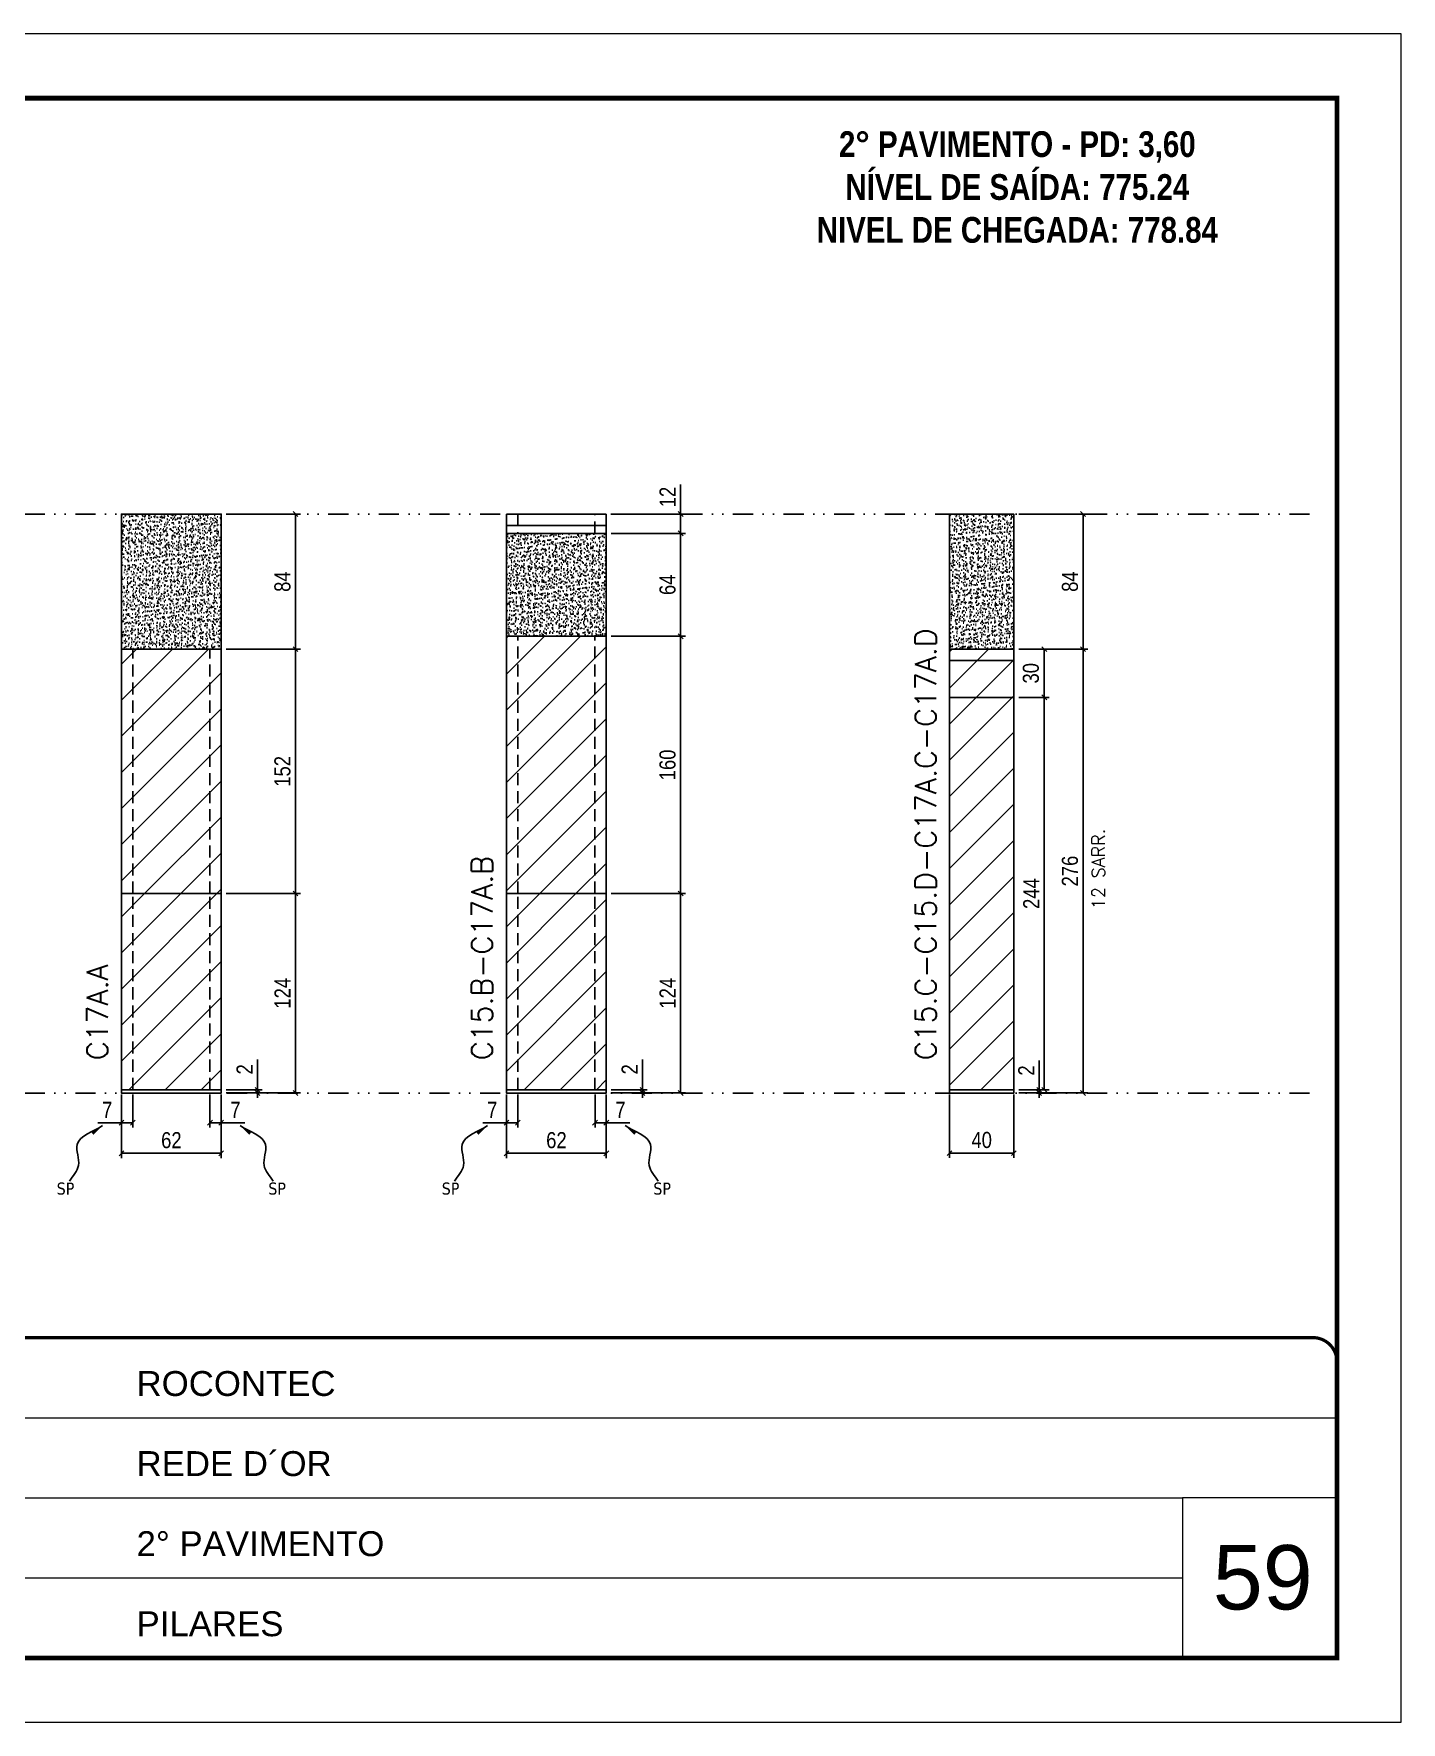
# Model space of a CAD drawing. Extents: x 2949 to 9203, y -16089 to 12527.
# Drawn here: x 6767 to 7618, y -4603 to -3553 of the extents above; entities that cross this region are included whole.
import ezdxf

# ---------------------------------------------------------------- set-up
doc = ezdxf.new("R2010")
doc.units = 0
for name, pattern in [('CONTINUO', [0]), ('DASHED', [0.75, 0.5, -0.25]), ('DIVIDE2', [0.625, 0.25, -0.125, 0, -0.125, 0, -0.125]), ('HIDDEN', [0.375, 0.25, -0.125])]:
    doc.linetypes.add(name, pattern=pattern)
for name, color, linetype, lineweight in [('CARIMBO', 255, 'Continuous', 9), ('Folhas', 255, 'Continuous', 9), ('Hachura', 251, 'Continuous', 9), ('SARRAFO DE PRESSAO', 251, 'DASHED', 9), ('Texto Seção', 7, 'Continuous', 15)]:
    doc.layers.add(name, color=color, linetype=linetype, lineweight=lineweight)
for name, color, linetype in [('COTA', 241, 'Continuous'), ('cotas', 4, 'Continuous'), ('NOMENCLATURA', 7, 'Continuous'), ('Nível', 160, 'Continuous'), ('Painéis', 200, 'Continuous'), ('SARR_2.2x7', 40, 'Continuous'), ('Sarrafo de Pressão', 42, 'HIDDEN'), ('texto', 7, 'Continuous')]:
    doc.layers.add(name, color=color, linetype=linetype)
doc.styles.add('ARIAL', font='arial.ttf')
doc.styles.add('COTA TECNICA', font='techl___.ttf', dxfattribs={"height": 10})
doc.styles.add('COTA TECNICA-50', font='techl___.ttf', dxfattribs={"height": 10})
doc.styles.add('REGUA-120', font='ROMANS.shx', dxfattribs={"height": 15})
doc.styles.add('ROMANC', font='techb___.ttf', dxfattribs={"height": 2.5})
doc.styles.add('ROMANS', font='romans.shx')
doc.styles.get("Standard").update_dxf_attribs({"font": 'arial.ttf'})
doc.dimstyles.new('COTA PAINEL-50', dxfattribs={"dimtxt": 10, "dimasz": 3, "dimexe": 3, "dimexo": 3, "dimgap": 3, "dimtad": 1, "dimdec": 1, "dimzin": 12, "dimdsep": 46, "dimtxsty": 'COTA TECNICA-50', "dimblk1": 'OBLIQUE', "dimblk2": 'OBLIQUE', "dimsah": 1, "dimcen": 0.9, "dimclrd": 4, "dimclre": 4, "dimclrt": 240, "dimadec": 1, "dimazin": 3, "dimtfac": 1, "dimtdec": 1, "dimtmove": 0, "dimatfit": 3, "dimfxl": 1, "dimtolj": 1, "dimtzin": 12, "dimarcsym": 0})
doc.dimstyles.new('PAINEL', dxfattribs={"dimtxt": 10, "dimasz": 3, "dimexe": 3, "dimexo": 3, "dimgap": 3, "dimtad": 1, "dimdec": 1, "dimzin": 12, "dimdsep": 46, "dimtxsty": 'COTA TECNICA', "dimblk1": 'OBLIQUE', "dimblk2": 'OBLIQUE', "dimsah": 1, "dimcen": 0.9, "dimclrd": 4, "dimclre": 4, "dimclrt": 240, "dimadec": 1, "dimazin": 3, "dimtfac": 1, "dimtdec": 1, "dimtmove": 0, "dimatfit": 3, "dimfxl": 1, "dimtolj": 1, "dimtzin": 12, "dimarcsym": 0})
doc.dimstyles.get("Standard").update_dxf_attribs({"dimtxt": 0.18, "dimasz": 0.18, "dimexe": 0.18, "dimexo": 0.0625, "dimgap": 0.09, "dimtad": 0, "dimtih": 1, "dimtoh": 1, "dimdec": 4, "dimzin": 0, "dimdsep": 46, "dimtxsty": 'Standard', "dimcen": 0.09, "dimadec": 0, "dimazin": 0, "dimtfac": 1, "dimtdec": 4, "dimtofl": 0, "dimtmove": 0, "dimatfit": 3, "dimfxl": 1, "dimtolj": 1, "dimtzin": 0, "dimarcsym": 0})
pattern_1 = [(45, (-63.147, 0), (-11.22532, 11.22532), [])]
pattern_2 = [(45, (124.294, 0), (-11.22532, 11.22532), [])]
pattern_3 = [(45, (148.012, 0), (-11.22532, 11.22532), [])]

# ---------------------------------------------------------------- blocks, each defined once
blk = doc.blocks.new('9999999999')
at = {"color": 30, "linetype": 'CONTINUO'}
for p, q in [((98564.6, 34379.6), (99584, 34379.6)), ((98564.6, 34329.8), (99488, 34329.8)), ((99584, 34329.8), (99488, 34329.8)), ((99488, 34329.8), (99488, 34230.2)), ((98564.6, 34280), (99488, 34280))]:
    blk.add_line(p, q, dxfattribs=at)
at = {"color": 30, "linetype": 'CONTINUO', "const_width": 2}
blk.add_lwpolyline([(99584, 34230.2), (99584, 34414.4, 0.414214), (99569, 34429.4), (98229, 34429.4, 0.414214), (98214, 34414.4), (98214, 34245.2, 0.414214), (98229, 34230.2), (99584, 34230.2)], format="xyb", dxfattribs=at)
at = {"layer": 'Folhas'}
blk.add_lwpolyline([(98139, 34190.2), (99624, 34190.2), (99624, 35240.2), (98139, 35240.2)], close=True, dxfattribs=at)
at = {"layer": 'Folhas', "color": 30, "const_width": 3}
blk.add_lwpolyline([(98214, 34230.2), (99584, 34230.2), (99584, 35200.2), (98214, 35200.2)], close=True, dxfattribs=at)
at = {"color": 7, "linetype": 'Continuous', "ltscale": 5, "style": 'ARIAL'}
for s, height, p in [('ROCONTEC', 15.48, (98837.7, 34393.1)), ('REDE D´OR', 15.48, (98837.7, 34343.3)), ('2° PAVIMENTO', 15.483, (98837.7, 34293.5)), ('PILARES', 15.48, (98837.7, 34243.7))]:
    blk.add_text(s, height=height, dxfattribs=at).set_placement(p)
blk = doc.blocks.new('_Oblique')
at = {"color": 0, "linetype": 'ByBlock', "lineweight": -2}
blk.add_line((-0.5, -0.5), (0.5, 0.5), dxfattribs=at)
blk = doc.blocks.new('*D2031')
at = {"layer": 'COTA', "color": 4, "lineweight": -2, "transparency": 16777216}
for p, q in [((7061.3, -4213), (7061.3, -4252.5)), ((7123.3, -4213), (7123.3, -4252.5)), ((7061.3, -4249.5), (7123.3, -4249.5))]:
    blk.add_line(p, q, dxfattribs=at)
at = {"layer": 'Defpoints', "color": 0, "transparency": 16777216}
for p in [(7061.3, -4210), (7123.3, -4210), (7123.3, -4249.5)]:
    blk.add_point(p, dxfattribs=at)
at = {"layer": 'COTA', "color": 4, "lineweight": -2, "transparency": 16777216, "xscale": 3, "yscale": 3, "zscale": 3, "rotation": 180}
blk.add_blockref('_Oblique', (7061.3, -4249.5), dxfattribs=at)
at = {"layer": 'COTA', "color": 4, "lineweight": -2, "transparency": 16777216, "xscale": 3, "yscale": 3, "zscale": 3}
blk.add_blockref('_Oblique', (7123.3, -4249.5), dxfattribs=at)
at = {"layer": 'COTA', "color": 240, "transparency": 16777216, "insert": (7092.3, -4241.4), "char_height": 10, "attachment_point": 5, "style": 'COTA TECNICA'}
blk.add_mtext('\\A1;62', dxfattribs=at)
blk = doc.blocks.new('*D2032')
at = {"layer": 'COTA', "color": 4, "lineweight": -2, "transparency": 16777216}
for p, q in [((7126.3, -4088), (7172.5, -4088)), ((7169.5, -4212), (7169.5, -4088)), ((7126.3, -4212), (7172.5, -4212))]:
    blk.add_line(p, q, dxfattribs=at)
at = {"layer": 'Defpoints', "color": 0, "transparency": 16777216}
for p in [(7123.3, -4088), (7169.5, -4088), (7123.3, -4212)]:
    blk.add_point(p, dxfattribs=at)
at = {"layer": 'COTA', "color": 4, "lineweight": -2, "transparency": 16777216, "xscale": 3, "yscale": 3, "zscale": 3}
for p, rotation in [((7169.5, -4088), 90), ((7169.5, -4212), 270)]:
    blk.add_blockref('_Oblique', p, dxfattribs=dict(at, rotation=rotation))
at = {"layer": 'COTA', "color": 240, "transparency": 16777216, "insert": (7161.4, -4150), "char_height": 10, "attachment_point": 5, "rotation": 90, "style": 'COTA TECNICA-50'}
blk.add_mtext('\\A1;124', dxfattribs=at)
blk = doc.blocks.new('*D2033')
at = {"layer": 'COTA', "color": 4, "lineweight": -2, "transparency": 16777216}
for p, q in [((7145.8, -4210), (7145.8, -4191.2)), ((7126.3, -4210), (7148.8, -4210)), ((7145.8, -4212), (7145.8, -4210)), ((7126.3, -4212), (7148.8, -4212)), ((7145.8, -4212), (7145.8, -4215))]:
    blk.add_line(p, q, dxfattribs=at)
at = {"layer": 'Defpoints', "color": 0, "transparency": 16777216}
for p in [(7123.3, -4210), (7123.3, -4212), (7145.8, -4212)]:
    blk.add_point(p, dxfattribs=at)
at = {"layer": 'COTA', "color": 4, "lineweight": -2, "transparency": 16777216, "xscale": 3, "yscale": 3, "zscale": 3}
for p, rotation in [((7145.8, -4210), 270), ((7145.8, -4212), 90)]:
    blk.add_blockref('_Oblique', p, dxfattribs=dict(at, rotation=rotation))
at = {"layer": 'COTA', "color": 240, "transparency": 16777216, "insert": (7137.8, -4197.3), "char_height": 10, "attachment_point": 5, "rotation": 90, "style": 'COTA TECNICA-50'}
blk.add_mtext('\\A1;2', dxfattribs=at)
blk = doc.blocks.new('*D2034')
at = {"layer": 'COTA', "color": 4, "linetype": 'ByBlock', "lineweight": -2, "transparency": 16777216}
for p, q in [((7126.3, -3864), (7172.5, -3864)), ((7169.5, -3864), (7169.5, -3928)), ((7126.3, -3928), (7172.5, -3928))]:
    blk.add_line(p, q, dxfattribs=at)
at = {"layer": 'Defpoints', "color": 0, "linetype": 'ByBlock', "transparency": 16777216}
for p in [(7123.3, -3864), (7123.3, -3928), (7169.5, -3928)]:
    blk.add_point(p, dxfattribs=at)
at = {"layer": 'COTA', "color": 4, "linetype": 'ByBlock', "lineweight": -2, "transparency": 16777216, "xscale": 3, "yscale": 3, "zscale": 3}
for p, rotation in [((7169.5, -3864), 90), ((7169.5, -3928), 270)]:
    blk.add_blockref('_Oblique', p, dxfattribs=dict(at, rotation=rotation))
at = {"layer": 'COTA', "color": 240, "linetype": 'ByBlock', "transparency": 16777216, "insert": (7161.4, -3896), "char_height": 10, "attachment_point": 5, "rotation": 90, "style": 'COTA TECNICA'}
blk.add_mtext('\\A1;64', dxfattribs=at)
blk = doc.blocks.new('*D2045')
at = {"layer": 'COTA', "color": 4, "linetype": 'ByBlock', "lineweight": -2, "transparency": 16777216}
for p, q in [((7126.3, -3928), (7172.5, -3928)), ((7169.5, -3928), (7169.5, -4088)), ((7126.3, -4088), (7172.5, -4088))]:
    blk.add_line(p, q, dxfattribs=at)
at = {"layer": 'Defpoints', "color": 0, "linetype": 'ByBlock', "transparency": 16777216}
for p in [(7123.3, -3928), (7123.3, -4088), (7169.5, -4088)]:
    blk.add_point(p, dxfattribs=at)
at = {"layer": 'COTA', "color": 4, "linetype": 'ByBlock', "lineweight": -2, "transparency": 16777216, "xscale": 3, "yscale": 3, "zscale": 3}
for p, rotation in [((7169.5, -3928), 90), ((7169.5, -4088), 270)]:
    blk.add_blockref('_Oblique', p, dxfattribs=dict(at, rotation=rotation))
at = {"layer": 'COTA', "color": 240, "linetype": 'ByBlock', "transparency": 16777216, "insert": (7161.4, -4008), "char_height": 10, "attachment_point": 5, "rotation": 90, "style": 'COTA TECNICA'}
blk.add_mtext('\\A1;160', dxfattribs=at)
blk = doc.blocks.new('*D2035')
at = {"layer": 'COTA', "color": 4, "lineweight": -2, "transparency": 16777216}
for p, q in [((7336.7, -4213), (7336.7, -4252.4)), ((7376.7, -4213), (7376.7, -4252.4)), ((7336.7, -4249.4), (7376.7, -4249.4))]:
    blk.add_line(p, q, dxfattribs=at)
at = {"layer": 'Defpoints', "color": 0, "transparency": 16777216}
for p in [(7336.7, -4210), (7376.7, -4210), (7376.7, -4249.4)]:
    blk.add_point(p, dxfattribs=at)
at = {"layer": 'COTA', "color": 4, "lineweight": -2, "transparency": 16777216, "xscale": 3, "yscale": 3, "zscale": 3, "rotation": 180}
blk.add_blockref('_Oblique', (7336.7, -4249.4), dxfattribs=at)
at = {"layer": 'COTA', "color": 4, "lineweight": -2, "transparency": 16777216, "xscale": 3, "yscale": 3, "zscale": 3}
blk.add_blockref('_Oblique', (7376.7, -4249.4), dxfattribs=at)
at = {"layer": 'COTA', "color": 240, "transparency": 16777216, "insert": (7356.7, -4241.3), "char_height": 10, "attachment_point": 5, "style": 'COTA TECNICA'}
blk.add_mtext('\\A1;40', dxfattribs=at)
blk = doc.blocks.new('*D2036')
at = {"layer": 'COTA', "color": 4, "lineweight": -2, "transparency": 16777216}
for p, q in [((7379.7, -3936), (7422.7, -3936)), ((7419.7, -4212), (7419.7, -3936)), ((7379.7, -4212), (7422.7, -4212))]:
    blk.add_line(p, q, dxfattribs=at)
at = {"layer": 'Defpoints', "color": 0, "transparency": 16777216}
for p in [(7376.7, -3936), (7419.7, -3936), (7376.7, -4212)]:
    blk.add_point(p, dxfattribs=at)
at = {"layer": 'COTA', "color": 4, "lineweight": -2, "transparency": 16777216, "xscale": 3, "yscale": 3, "zscale": 3}
for p, rotation in [((7419.7, -3936), 90), ((7419.7, -4212), 270)]:
    blk.add_blockref('_Oblique', p, dxfattribs=dict(at, rotation=rotation))
at = {"layer": 'COTA', "color": 240, "transparency": 16777216, "insert": (7411.6, -4074), "char_height": 10, "attachment_point": 5, "rotation": 90, "style": 'COTA TECNICA'}
blk.add_mtext('\\A1;276', dxfattribs=at)
blk = doc.blocks.new('*D2037')
at = {"layer": 'COTA', "color": 4, "lineweight": -2, "transparency": 16777216}
for p, q in [((7392.4, -4210), (7392.4, -4191.9)), ((7379.7, -4210), (7395.4, -4210)), ((7392.4, -4212), (7392.4, -4210)), ((7379.7, -4212), (7395.4, -4212)), ((7392.4, -4212), (7392.4, -4215))]:
    blk.add_line(p, q, dxfattribs=at)
at = {"layer": 'Defpoints', "color": 0, "transparency": 16777216}
for p in [(7376.7, -4210), (7392.4, -4210), (7376.7, -4212)]:
    blk.add_point(p, dxfattribs=at)
at = {"layer": 'COTA', "color": 4, "lineweight": -2, "transparency": 16777216, "xscale": 3, "yscale": 3, "zscale": 3}
for p, rotation in [((7392.4, -4210), 270), ((7392.4, -4212), 90)]:
    blk.add_blockref('_Oblique', p, dxfattribs=dict(at, rotation=rotation))
at = {"layer": 'COTA', "color": 240, "transparency": 16777216, "insert": (7384.4, -4198), "char_height": 10, "attachment_point": 5, "rotation": 90, "style": 'COTA TECNICA-50'}
blk.add_mtext('\\A1;2', dxfattribs=at)
blk = doc.blocks.new('*D2046')
at = {"layer": 'COTA', "color": 4, "linetype": 'ByBlock', "lineweight": -2, "transparency": 16777216}
for p, q in [((7379.7, -3966), (7398.6, -3966)), ((7395.6, -4210), (7395.6, -3966)), ((7379.7, -4210), (7398.6, -4210))]:
    blk.add_line(p, q, dxfattribs=at)
at = {"layer": 'Defpoints', "color": 0, "linetype": 'ByBlock', "transparency": 16777216}
for p in [(7376.7, -3966), (7395.6, -3966), (7376.7, -4210)]:
    blk.add_point(p, dxfattribs=at)
at = {"layer": 'COTA', "color": 4, "linetype": 'ByBlock', "lineweight": -2, "transparency": 16777216, "xscale": 3, "yscale": 3, "zscale": 3}
for p, rotation in [((7395.6, -3966), 90), ((7395.6, -4210), 270)]:
    blk.add_blockref('_Oblique', p, dxfattribs=dict(at, rotation=rotation))
at = {"layer": 'COTA', "color": 240, "linetype": 'ByBlock', "transparency": 16777216, "insert": (7387.5, -4088), "char_height": 10, "attachment_point": 5, "rotation": 90, "style": 'COTA TECNICA'}
blk.add_mtext('\\A1;244', dxfattribs=at)
blk = doc.blocks.new('*D2047')
at = {"layer": 'COTA', "color": 4, "linetype": 'ByBlock', "lineweight": -2, "transparency": 16777216}
for p, q in [((7379.7, -3936), (7398.6, -3936)), ((7395.6, -3966), (7395.6, -3936)), ((7379.7, -3966), (7398.6, -3966))]:
    blk.add_line(p, q, dxfattribs=at)
at = {"layer": 'Defpoints', "color": 0, "linetype": 'ByBlock', "transparency": 16777216}
for p in [(7376.7, -3936), (7395.6, -3936), (7376.7, -3966)]:
    blk.add_point(p, dxfattribs=at)
at = {"layer": 'COTA', "color": 4, "linetype": 'ByBlock', "lineweight": -2, "transparency": 16777216, "xscale": 3, "yscale": 3, "zscale": 3}
for p, rotation in [((7395.6, -3936), 90), ((7395.6, -3966), 270)]:
    blk.add_blockref('_Oblique', p, dxfattribs=dict(at, rotation=rotation))
at = {"layer": 'COTA', "color": 240, "linetype": 'ByBlock', "transparency": 16777216, "insert": (7387.3, -3951), "char_height": 10, "attachment_point": 5, "rotation": 90, "style": 'COTA TECNICA'}
blk.add_mtext('\\A1;30', dxfattribs=at)
blk = doc.blocks.new('*D2048')
at = {"layer": 'cotas', "color": 4, "linetype": 'ByBlock', "lineweight": -2, "transparency": 16777216}
for p, q in [((7379.7, -3852), (7422.7, -3852)), ((7419.7, -3852), (7419.7, -3936)), ((7379.7, -3936), (7422.7, -3936))]:
    blk.add_line(p, q, dxfattribs=at)
at = {"layer": 'Defpoints', "color": 0, "linetype": 'ByBlock', "transparency": 16777216}
for p in [(7376.7, -3852), (7376.7, -3936), (7419.7, -3936)]:
    blk.add_point(p, dxfattribs=at)
at = {"layer": 'cotas', "color": 4, "linetype": 'ByBlock', "lineweight": -2, "transparency": 16777216, "xscale": 3, "yscale": 3, "zscale": 3}
for p, rotation in [((7419.7, -3852), 90), ((7419.7, -3936), 270)]:
    blk.add_blockref('_Oblique', p, dxfattribs=dict(at, rotation=rotation))
at = {"layer": 'cotas', "color": 240, "linetype": 'ByBlock', "transparency": 16777216, "insert": (7411.6, -3894), "char_height": 10, "attachment_point": 5, "rotation": 90, "style": 'COTA TECNICA'}
blk.add_mtext('\\A1;84', dxfattribs=at)
blk = doc.blocks.new('*D2040')
at = {"layer": 'COTA', "color": 4, "lineweight": -2, "transparency": 16777216}
for p, q in [((7061.3, -4215), (7061.3, -4233.5)), ((7068.3, -4213), (7068.3, -4233.5)), ((7061.3, -4230.5), (7046.5, -4230.5)), ((7068.3, -4230.5), (7061.3, -4230.5))]:
    blk.add_line(p, q, dxfattribs=at)
at = {"layer": 'Defpoints', "color": 0, "transparency": 16777216}
for p in [(7068.3, -4210), (7061.3, -4212), (7061.3, -4230.5)]:
    blk.add_point(p, dxfattribs=at)
at = {"layer": 'COTA', "color": 4, "lineweight": -2, "transparency": 16777216, "xscale": 3, "yscale": 3, "zscale": 3, "rotation": 180}
blk.add_blockref('_Oblique', (7061.3, -4230.5), dxfattribs=at)
at = {"layer": 'COTA', "color": 4, "lineweight": -2, "transparency": 16777216, "xscale": 3, "yscale": 3, "zscale": 3}
blk.add_blockref('_Oblique', (7068.3, -4230.5), dxfattribs=at)
at = {"layer": 'COTA', "color": 240, "transparency": 16777216, "insert": (7052.4, -4222.5), "char_height": 10, "attachment_point": 5, "style": 'COTA TECNICA-50'}
blk.add_mtext('\\A1;7', dxfattribs=at)
blk = doc.blocks.new('*D2041')
at = {"layer": 'COTA', "color": 4, "lineweight": -2, "transparency": 16777216}
for p, q in [((7116.3, -4213), (7116.3, -4233.5)), ((7123.3, -4215), (7123.3, -4233.5)), ((7116.3, -4230.5), (7123.3, -4230.5)), ((7123.3, -4230.5), (7138, -4230.5))]:
    blk.add_line(p, q, dxfattribs=at)
at = {"layer": 'Defpoints', "color": 0, "transparency": 16777216}
for p in [(7116.3, -4210), (7123.3, -4212), (7123.3, -4230.5)]:
    blk.add_point(p, dxfattribs=at)
at = {"layer": 'COTA', "color": 4, "lineweight": -2, "transparency": 16777216, "xscale": 3, "yscale": 3, "zscale": 3, "rotation": 180}
blk.add_blockref('_Oblique', (7116.3, -4230.5), dxfattribs=at)
at = {"layer": 'COTA', "color": 4, "lineweight": -2, "transparency": 16777216, "xscale": 3, "yscale": 3, "zscale": 3}
blk.add_blockref('_Oblique', (7123.3, -4230.5), dxfattribs=at)
at = {"layer": 'COTA', "color": 240, "transparency": 16777216, "insert": (7132.1, -4222.5), "char_height": 10, "attachment_point": 5, "style": 'COTA TECNICA-50'}
blk.add_mtext('\\A1;7', dxfattribs=at)
blk = doc.blocks.new('*D3270')
at = {"layer": 'COTA', "color": 4, "lineweight": -2, "transparency": 16777216}
for p, q in [((7169.5, -3852), (7169.5, -3833.7)), ((7126.3, -3852), (7172.5, -3852)), ((7169.5, -3864), (7169.5, -3852)), ((7126.3, -3864), (7172.5, -3864))]:
    blk.add_line(p, q, dxfattribs=at)
at = {"layer": 'Defpoints', "color": 0, "transparency": 16777216}
for p in [(7123.3, -3852), (7169.5, -3852), (7123.3, -3864)]:
    blk.add_point(p, dxfattribs=at)
at = {"layer": 'COTA', "color": 4, "lineweight": -2, "transparency": 16777216, "xscale": 3, "yscale": 3, "zscale": 3}
for p, rotation in [((7169.5, -3852), 90), ((7169.5, -3864), 270)]:
    blk.add_blockref('_Oblique', p, dxfattribs=dict(at, rotation=rotation))
at = {"layer": 'COTA', "color": 240, "transparency": 16777216, "insert": (7161.4, -3841.4), "char_height": 10, "attachment_point": 5, "rotation": 90, "style": 'COTA TECNICA-50'}
blk.add_mtext('\\A1;12', dxfattribs=at)
blk = doc.blocks.new('*D3412')
at = {"layer": 'COTA', "color": 4, "lineweight": -2, "transparency": 16777216}
for p, q in [((6821.9, -4213), (6821.9, -4252.5)), ((6883.9, -4213), (6883.9, -4252.5)), ((6821.9, -4249.5), (6883.9, -4249.5))]:
    blk.add_line(p, q, dxfattribs=at)
at = {"layer": 'Defpoints', "color": 0, "transparency": 16777216}
for p in [(6821.9, -4210), (6883.9, -4210), (6883.9, -4249.5)]:
    blk.add_point(p, dxfattribs=at)
at = {"layer": 'COTA', "color": 4, "lineweight": -2, "transparency": 16777216, "xscale": 3, "yscale": 3, "zscale": 3, "rotation": 180}
blk.add_blockref('_Oblique', (6821.9, -4249.5), dxfattribs=at)
at = {"layer": 'COTA', "color": 4, "lineweight": -2, "transparency": 16777216, "xscale": 3, "yscale": 3, "zscale": 3}
blk.add_blockref('_Oblique', (6883.9, -4249.5), dxfattribs=at)
at = {"layer": 'COTA', "color": 240, "transparency": 16777216, "insert": (6852.9, -4241.4), "char_height": 10, "attachment_point": 5, "style": 'COTA TECNICA'}
blk.add_mtext('\\A1;62', dxfattribs=at)
blk = doc.blocks.new('*D3413')
at = {"layer": 'COTA', "color": 4, "lineweight": -2, "transparency": 16777216}
for p, q in [((6886.9, -4088), (6933.1, -4088)), ((6930.1, -4212), (6930.1, -4088)), ((6886.9, -4212), (6933.1, -4212))]:
    blk.add_line(p, q, dxfattribs=at)
at = {"layer": 'Defpoints', "color": 0, "transparency": 16777216}
for p in [(6883.9, -4088), (6930.1, -4088), (6883.9, -4212)]:
    blk.add_point(p, dxfattribs=at)
at = {"layer": 'COTA', "color": 4, "lineweight": -2, "transparency": 16777216, "xscale": 3, "yscale": 3, "zscale": 3}
for p, rotation in [((6930.1, -4088), 90), ((6930.1, -4212), 270)]:
    blk.add_blockref('_Oblique', p, dxfattribs=dict(at, rotation=rotation))
at = {"layer": 'COTA', "color": 240, "transparency": 16777216, "insert": (6922, -4150), "char_height": 10, "attachment_point": 5, "rotation": 90, "style": 'COTA TECNICA-50'}
blk.add_mtext('\\A1;124', dxfattribs=at)
blk = doc.blocks.new('*D3414')
at = {"layer": 'COTA', "color": 4, "lineweight": -2, "transparency": 16777216}
for p, q in [((6906.4, -4210), (6906.4, -4191.2)), ((6886.9, -4210), (6909.4, -4210)), ((6906.4, -4212), (6906.4, -4210)), ((6886.9, -4212), (6909.4, -4212)), ((6906.4, -4212), (6906.4, -4215))]:
    blk.add_line(p, q, dxfattribs=at)
at = {"layer": 'Defpoints', "color": 0, "transparency": 16777216}
for p in [(6883.9, -4210), (6883.9, -4212), (6906.4, -4212)]:
    blk.add_point(p, dxfattribs=at)
at = {"layer": 'COTA', "color": 4, "lineweight": -2, "transparency": 16777216, "xscale": 3, "yscale": 3, "zscale": 3}
for p, rotation in [((6906.4, -4210), 270), ((6906.4, -4212), 90)]:
    blk.add_blockref('_Oblique', p, dxfattribs=dict(at, rotation=rotation))
at = {"layer": 'COTA', "color": 240, "transparency": 16777216, "insert": (6898.4, -4197.3), "char_height": 10, "attachment_point": 5, "rotation": 90, "style": 'COTA TECNICA-50'}
blk.add_mtext('\\A1;2', dxfattribs=at)
blk = doc.blocks.new('*D3415')
at = {"layer": 'COTA', "color": 4, "linetype": 'ByBlock', "lineweight": -2, "transparency": 16777216}
for p, q in [((6886.9, -3936), (6933.1, -3936)), ((6930.1, -4088), (6930.1, -3936)), ((6886.9, -4088), (6933.1, -4088))]:
    blk.add_line(p, q, dxfattribs=at)
at = {"layer": 'Defpoints', "color": 0, "linetype": 'ByBlock', "transparency": 16777216}
for p in [(6883.9, -3936), (6930.1, -3936), (6883.9, -4088)]:
    blk.add_point(p, dxfattribs=at)
at = {"layer": 'COTA', "color": 4, "linetype": 'ByBlock', "lineweight": -2, "transparency": 16777216, "xscale": 3, "yscale": 3, "zscale": 3}
for p, rotation in [((6930.1, -3936), 90), ((6930.1, -4088), 270)]:
    blk.add_blockref('_Oblique', p, dxfattribs=dict(at, rotation=rotation))
at = {"layer": 'COTA', "color": 240, "linetype": 'ByBlock', "transparency": 16777216, "insert": (6922, -4012), "char_height": 10, "attachment_point": 5, "rotation": 90, "style": 'COTA TECNICA'}
blk.add_mtext('\\A1;152', dxfattribs=at)
blk = doc.blocks.new('*D3416')
at = {"layer": 'COTA', "color": 4, "linetype": 'ByBlock', "lineweight": -2, "transparency": 16777216}
for p, q in [((6886.9, -3852), (6933.1, -3852)), ((6930.1, -3852), (6930.1, -3936)), ((6886.9, -3936), (6933.1, -3936))]:
    blk.add_line(p, q, dxfattribs=at)
at = {"layer": 'Defpoints', "color": 0, "linetype": 'ByBlock', "transparency": 16777216}
for p in [(6883.9, -3852), (6883.9, -3936), (6930.1, -3936)]:
    blk.add_point(p, dxfattribs=at)
at = {"layer": 'COTA', "color": 4, "linetype": 'ByBlock', "lineweight": -2, "transparency": 16777216, "xscale": 3, "yscale": 3, "zscale": 3}
for p, rotation in [((6930.1, -3852), 90), ((6930.1, -3936), 270)]:
    blk.add_blockref('_Oblique', p, dxfattribs=dict(at, rotation=rotation))
at = {"layer": 'COTA', "color": 240, "linetype": 'ByBlock', "transparency": 16777216, "insert": (6922, -3894), "char_height": 10, "attachment_point": 5, "rotation": 90, "style": 'COTA TECNICA'}
blk.add_mtext('\\A1;84', dxfattribs=at)
blk = doc.blocks.new('*D3410')
at = {"layer": 'COTA', "color": 4, "lineweight": -2, "transparency": 16777216}
for p, q in [((6821.9, -4215), (6821.9, -4233.5)), ((6828.9, -4213), (6828.9, -4233.5)), ((6821.9, -4230.5), (6807.1, -4230.5)), ((6828.9, -4230.5), (6821.9, -4230.5))]:
    blk.add_line(p, q, dxfattribs=at)
at = {"layer": 'Defpoints', "color": 0, "transparency": 16777216}
for p in [(6828.9, -4210), (6821.9, -4212), (6821.9, -4230.5)]:
    blk.add_point(p, dxfattribs=at)
at = {"layer": 'COTA', "color": 4, "lineweight": -2, "transparency": 16777216, "xscale": 3, "yscale": 3, "zscale": 3, "rotation": 180}
blk.add_blockref('_Oblique', (6821.9, -4230.5), dxfattribs=at)
at = {"layer": 'COTA', "color": 4, "lineweight": -2, "transparency": 16777216, "xscale": 3, "yscale": 3, "zscale": 3}
blk.add_blockref('_Oblique', (6828.9, -4230.5), dxfattribs=at)
at = {"layer": 'COTA', "color": 240, "transparency": 16777216, "insert": (6813, -4222.5), "char_height": 10, "attachment_point": 5, "style": 'COTA TECNICA-50'}
blk.add_mtext('\\A1;7', dxfattribs=at)
blk = doc.blocks.new('*D3411')
at = {"layer": 'COTA', "color": 4, "lineweight": -2, "transparency": 16777216}
for p, q in [((6876.9, -4213), (6876.9, -4233.5)), ((6883.9, -4215), (6883.9, -4233.5)), ((6876.9, -4230.5), (6883.9, -4230.5)), ((6883.9, -4230.5), (6898.6, -4230.5))]:
    blk.add_line(p, q, dxfattribs=at)
at = {"layer": 'Defpoints', "color": 0, "transparency": 16777216}
for p in [(6876.9, -4210), (6883.9, -4212), (6883.9, -4230.5)]:
    blk.add_point(p, dxfattribs=at)
at = {"layer": 'COTA', "color": 4, "lineweight": -2, "transparency": 16777216, "xscale": 3, "yscale": 3, "zscale": 3, "rotation": 180}
blk.add_blockref('_Oblique', (6876.9, -4230.5), dxfattribs=at)
at = {"layer": 'COTA', "color": 4, "lineweight": -2, "transparency": 16777216, "xscale": 3, "yscale": 3, "zscale": 3}
blk.add_blockref('_Oblique', (6883.9, -4230.5), dxfattribs=at)
at = {"layer": 'COTA', "color": 240, "transparency": 16777216, "insert": (6892.7, -4222.5), "char_height": 10, "attachment_point": 5, "style": 'COTA TECNICA-50'}
blk.add_mtext('\\A1;7', dxfattribs=at)

msp = doc.modelspace()

# ---------------------------------------------------------------- hatches: boundary and pattern name
at = {"layer": 'COTA', "linetype": 'ByBlock'}
h = msp.add_hatch(dxfattribs=at)
h.set_pattern_fill('AR-CONC', color=256, scale=0.03)
h.set_pattern_definition([(50, (-122753.9547, -29581.921), (5.46554007, -0.47817257), [0.5715, -6.2865]), (355, (-122753.9547, -29581.921), (-1.05730264, 5.73170536), [0.4572, -5.02921753]), (100.4514447, (-122753.499, -29581.961), (4.40823741, 5.25353256), [0.48570026, -5.34270734]), (46.1842, (-122753.955, -29580.397), (8.13237123, -1.26126984), [0.85725, -9.42975]), (96.6355576, (-122753.277, -29580.502), (7.122124, 7.42278374), [0.7285507, -8.01406824]), (351.184151, (-122753.955, -29580.397), (7.122124, 7.42278374), [0.685799, -7.54379196]), (21, (-122753.1927, -29580.778), (4.54843174, -3.06795595), [0.5715, -6.2865]), (326, (-122753.1927, -29580.778), (1.85406085, 5.52563898), [0.4572, -5.0292]), (71.451445, (-122752.8136, -29581.034), (6.40249258, 2.45768307), [0.48570026, -5.34269813]), (37.5, (-122753.9547, -29581.9212), (0.092658098, 2.536651166), [0, -4.96824, 0, -5.1054, 0, -5.04825]), (7.5, (-122753.9547, -29581.9212), (2.004589875, 3.005417245), [0, -2.91084, 0, -4.85394, 0, -1.92405]), (327.5, (-122755.654, -29581.9212), (4.067717855, -0.17186232), [0, -1.905, 0, -5.9436, 0, -7.8867]), (317.5, (-122756.416, -29581.921), (4.44387544, 0.76279473), [0, -2.4765, 0, -3.94716, 0, -5.6007])])
h.paths.add_polyline_path([(6883.87, -3852.03), (6821.87, -3852.03), (6821.87, -3936.03), (6883.87, -3936.03)])
h = msp.add_hatch(dxfattribs=at)
h.set_pattern_fill('AR-CONC', color=256, scale=0.03)
h.set_pattern_definition([(50, (-122789.9412, -29604.921), (5.46554007, -0.47817257), [0.5715, -6.2865]), (355, (-122789.941, -29604.921), (-1.05730264, 5.73170536), [0.4572, -5.02921753]), (100.4514447, (-122789.486, -29604.961), (4.40823741, 5.25353256), [0.48570026, -5.34270734]), (46.1842, (-122789.941, -29603.397), (8.13237123, -1.26126984), [0.85725, -9.42975]), (96.6355576, (-122789.2635, -29603.502), (7.122124, 7.42278374), [0.7285507, -8.01406824]), (351.184151, (-122789.941, -29603.397), (7.122124, 7.42278374), [0.685799, -7.54379196]), (21, (-122789.1792, -29603.778), (4.54843174, -3.06795595), [0.5715, -6.2865]), (326, (-122789.179, -29603.778), (1.85406085, 5.52563898), [0.4572, -5.0292]), (71.451445, (-122788.8, -29604.034), (6.40249258, 2.45768307), [0.48570026, -5.34269813]), (37.5, (-122789.9412, -29604.9212), (0.092658098, 2.536651166), [0, -4.96824, 0, -5.1054, 0, -5.04825]), (7.5, (-122789.9412, -29604.9212), (2.004589875, 3.005417245), [0, -2.91084, 0, -4.85394, 0, -1.92405]), (327.5, (-122791.6405, -29604.9212), (4.067717855, -0.17186232), [0, -1.905, 0, -5.9436, 0, -7.8867]), (317.5, (-122792.4025, -29604.921), (4.44387544, 0.76279473), [0, -2.4765, 0, -3.94716, 0, -5.6007])])
h.paths.add_polyline_path([(7376.66, -3852.03), (7336.66, -3852.03), (7336.66, -3936.03), (7376.66, -3936.03)])
h = msp.add_hatch(dxfattribs=at)
h.set_pattern_fill('AR-CONC', color=256, scale=0.03)
h.set_pattern_definition([(50, (-122807.672, -29593.921), (5.46554007, -0.47817257), [0.5715, -6.2865]), (355, (-122807.672, -29593.921), (-1.05730264, 5.73170536), [0.4572, -5.02921753]), (100.4514447, (-122807.2166, -29593.961), (4.40823741, 5.25353256), [0.48570026, -5.34270734]), (46.1842, (-122807.672, -29592.397), (8.13237123, -1.26126984), [0.85725, -9.42975]), (96.6355576, (-122806.994, -29592.502), (7.122124, 7.42278374), [0.7285507, -8.01406824]), (351.184151, (-122807.672, -29592.397), (7.122124, 7.42278374), [0.685799, -7.54379196]), (21, (-122806.91, -29592.778), (4.54843174, -3.06795595), [0.5715, -6.2865]), (326, (-122806.91, -29592.778), (1.85406085, 5.52563898), [0.4572, -5.0292]), (71.451445, (-122806.531, -29593.034), (6.40249258, 2.45768307), [0.48570026, -5.34269813]), (37.5, (-122807.672, -29593.9212), (0.092658098, 2.536651166), [0, -4.96824, 0, -5.1054, 0, -5.04825]), (7.5, (-122807.672, -29593.9212), (2.004589875, 3.005417245), [0, -2.91084, 0, -4.85394, 0, -1.92405]), (327.5, (-122809.3713, -29593.9212), (4.067717855, -0.17186232), [0, -1.905, 0, -5.9436, 0, -7.8867]), (317.5, (-122810.1333, -29593.921), (4.44387544, 0.76279473), [0, -2.4765, 0, -3.94716, 0, -5.6007])])
h.paths.add_polyline_path([(7061.26, -3928.03), (7123.26, -3928.03), (7123.26, -3864.03), (7061.26, -3864.03)])
at = {"layer": 'Hachura', "linetype": 'ByBlock'}
h = msp.add_hatch(dxfattribs=at)
h.set_pattern_fill('ANSI31', color=256, scale=5)
h.set_pattern_definition(pattern_3)
h.paths.add_polyline_path([(6821.87, -4088.03), (6883.87, -4088.03), (6883.87, -3936.03), (6821.87, -3936.03)])
h = msp.add_hatch(dxfattribs=at)
h.set_pattern_fill('ANSI31', color=256, scale=5)
h.set_pattern_definition(pattern_2)
h.paths.add_polyline_path([(7061.26, -4088.03), (7123.26, -4088.03), (7123.26, -3928.03), (7061.26, -3928.03)])
h = msp.add_hatch(dxfattribs=at)
h.set_pattern_fill('ANSI31', color=256, scale=5)
h.set_pattern_definition(pattern_1)
h.paths.add_polyline_path([(7376.66, -3936.03), (7336.66, -3936.03), (7336.66, -3966.03), (7376.66, -3966.03)])
h = msp.add_hatch(dxfattribs=at)
h.set_pattern_fill('ANSI31', color=256, scale=5)
h.set_pattern_definition(pattern_1)
h.paths.add_polyline_path([(7376.66, -3966.03), (7336.66, -3966.03), (7336.66, -4210.03), (7376.66, -4210.03)])
h = msp.add_hatch(dxfattribs=at)
h.set_pattern_fill('ANSI31', color=256, scale=5)
h.set_pattern_definition(pattern_3)
h.paths.add_polyline_path([(6883.87, -4088.03), (6821.87, -4088.03), (6821.87, -4210.03), (6883.87, -4210.03)])
h = msp.add_hatch(dxfattribs=at)
h.set_pattern_fill('ANSI31', color=256, scale=5)
h.set_pattern_definition(pattern_2)
h.paths.add_polyline_path([(7123.26, -4088.03), (7061.26, -4088.03), (7061.26, -4210.03), (7123.26, -4210.03)])

# ---------------------------------------------------------------- linework, layer by layer
at = {"layer": 'COTA', "linetype": 'ByBlock'}
for points in [[(6821.87, -3936.03), (6883.87, -3936.03), (6883.87, -3852.03), (6821.87, -3852.03)], [(7336.66, -3936.03), (7376.66, -3936.03), (7376.66, -3852.03), (7336.66, -3852.03)], [(7061.26, -3928.03), (7123.26, -3928.03), (7123.26, -3864.03), (7061.26, -3864.03)]]:
    msp.add_lwpolyline(points, close=True, dxfattribs=at)
at = {"layer": 'Nível', "color": 4, "linetype": 'DIVIDE2', "ltscale": 50}
for p, q in [((6510.17, -3852.03), (7564.03, -3852.03)), ((6510.17, -4212.03), (7564.03, -4212.03))]:
    msp.add_line(p, q, dxfattribs=at)
at = {"layer": 'Painéis'}
for p, q in [((7123.26, -3852.03), (7061.26, -3852.03)), ((7061.26, -3852.03), (7061.26, -3864.03)), ((7123.26, -3864.03), (7123.26, -3852.03)), ((7061.26, -3864.03), (7123.26, -3864.03)), ((6883.87, -3936.03), (6821.87, -3936.03)), ((7123.26, -3928.03), (7061.26, -3928.03)), ((7336.66, -3936.03), (7376.66, -3936.03)), ((7336.66, -3966.03), (7376.66, -3966.03))]:
    msp.add_line(p, q, dxfattribs=at)
for points in [[(6821.87, -4088.03), (6883.87, -4088.03), (6883.87, -3936.03), (6821.87, -3936.03)], [(7061.26, -4088.03), (7123.26, -4088.03), (7123.26, -3928.03), (7061.26, -3928.03)], [(7336.66, -4210.03), (7376.66, -4210.03), (7376.66, -3936.03), (7336.66, -3936.03)], [(6821.87, -4210.03), (6883.87, -4210.03), (6883.87, -4088.03), (6821.87, -4088.03)], [(7061.26, -4210.03), (7123.26, -4210.03), (7123.26, -4088.03), (7061.26, -4088.03)], [(6821.87, -4210.03), (6883.87, -4210.03), (6883.87, -4212.03), (6821.87, -4212.03)], [(7061.26, -4210.03), (7123.26, -4210.03), (7123.26, -4212.03), (7061.26, -4212.03)], [(7336.66, -4210.03), (7376.66, -4210.03), (7376.66, -4212.03), (7336.66, -4212.03)]]:
    msp.add_lwpolyline(points, close=True, dxfattribs=at)
at = {"layer": 'SARR_2.2x7'}
for p, q in [((7123.26, -3859.03), (7061.26, -3859.03)), ((7336.66, -3943.03), (7376.66, -3943.03))]:
    msp.add_line(p, q, dxfattribs=at)
at = {"layer": 'Sarrafo de Pressão', "ltscale": 30}
for p, q in [((7068.26, -3852.03), (7068.26, -3864.03)), ((7116.26, -3864.03), (7116.26, -3852.03)), ((6828.87, -4088.03), (6828.87, -3936.03)), ((6876.87, -4088.03), (6876.87, -3936.03)), ((7068.26, -4088.03), (7068.26, -3928.03)), ((7116.26, -4088.03), (7116.26, -3928.03)), ((6828.87, -4210.03), (6828.87, -4088.03)), ((6876.87, -4210.03), (6876.87, -4088.03)), ((7068.26, -4210.03), (7068.26, -4088.03)), ((7116.26, -4210.03), (7116.26, -4088.03))]:
    msp.add_line(p, q, dxfattribs=at)

# ---------------------------------------------------------------- block references
at = {"layer": 'SARRAFO DE PRESSAO', "color": 6, "linetype": 'ByBlock'}
msp.add_blockref('9999999999', (-92006.44, -38793.52), dxfattribs=at)

# ---------------------------------------------------------------- texts
at = {"layer": 'CARIMBO', "style": 'ARIAL'}
msp.add_text('59', height=40, dxfattribs=at).set_placement((7500.39, -4533.17))
at = {"layer": 'NOMENCLATURA', "color": 2, "insert": (7378.86, -3587.26), "char_height": 16, "attachment_point": 2, "style": 'ROMANC'}
msp.add_mtext_dynamic_manual_height_columns('\\P2° PAVIMENTO - PD: 3,60\\PNÍVEL DE SAÍDA: 775.24\\PNIVEL DE CHEGADA: 778.84', width=300.2766, gutter_width=1, heights=[0], dxfattribs=at)
at = {"layer": 'texto', "color": 0, "char_height": 7.5, "attachment_point": 5}
for insert in [(6787.1, -4271.52), (6918.65, -4271.52), (7026.48, -4271.52), (7158.03, -4271.52)]:
    msp.add_mtext('{\\fTahoma|b0|i0|c0|p34;\\C4;SP}', dxfattribs=dict(at, insert=insert))
at = {"layer": 'Texto Seção', "linetype": 'Continuous', "style": 'ROMANS'}
msp.add_text('12 SARR.', height=8, rotation=90, dxfattribs=at).set_placement((7433.25, -4097.69))
at = {"layer": 'Texto Seção', "char_height": 13, "width": 285.3299, "attachment_point": 7, "rotation": 90, "style": 'REGUA-120'}
for s, insert in [('C15.C-C15.D-C17A.C-C17A.D', (7328.33, -4191.57)), ('C15.B-C17A.B', (7052.59, -4191.57)), ('C17A.A', (6813.33, -4191.57))]:
    msp.add_mtext(s, dxfattribs=dict(at, insert=insert))

# ---------------------------------------------------------------- dimensions: what is measured, and where the dimension line sits
at = {"layer": 'COTA'}
for base, p1, p2, angle, picture, middle in [((7169.49, -3852.03), (7123.26, -3864.03), (7123.26, -3852.03), 90, '*D3270', (7161.44, -3841.38)), ((6930.11, -4088.03), (6883.87, -4212.03), (6883.87, -4088.03), 90, '*D3413', (6922.04, -4150.03)), ((7169.49, -4088.03), (7123.26, -4212.03), (7123.26, -4088.03), 90, '*D2032', (7161.42, -4150.03)), ((6821.87, -4230.54), (6828.87, -4210.03), (6821.87, -4212.03), 180, '*D3410', (6813.01, -4222.47)), ((7061.26, -4230.54), (7068.26, -4210.03), (7061.26, -4212.03), 180, '*D2040', (7052.39, -4222.47))]:
    dim = msp.add_linear_dim(base=base, p1=p1, p2=p2, angle=angle, dimstyle='COTA PAINEL-50', dxfattribs=at)
    dim.commit()
    dim.dimension.update_dxf_attribs({"geometry": picture, "text_midpoint": middle})
at = {"layer": 'COTA', "linetype": 'ByBlock'}
for base, p1, p2, picture, middle in [((6930.11, -3936.03), (6883.87, -3852.03), (6883.87, -3936.03), '*D3416', (6922.02, -3894.03)), ((7169.49, -4088.03), (7123.26, -3928.03), (7123.26, -4088.03), '*D2045', (7161.39, -4008.03)), ((7395.57, -3936.03), (7376.66, -3966.03), (7376.66, -3936.03), '*D2047', (7387.35, -3951.03)), ((7395.57, -3966.03), (7376.66, -4210.03), (7376.66, -3966.03), '*D2046', (7387.49, -4088.03))]:
    dim = msp.add_linear_dim(base=base, p1=p1, p2=p2, angle=90, dimstyle='PAINEL', dxfattribs=at)
    dim.commit()
    dim.dimension.update_dxf_attribs({"geometry": picture, "text_midpoint": middle})
dim = msp.add_linear_dim(base=(7169.49, -3928.03), p1=(7123.26, -3864.03), p2=(7123.26, -3928.03), angle=90, dimstyle='PAINEL', dxfattribs=at)
dim.commit()
dim.dimension.update_dxf_attribs({"geometry": '*D2034', "text_midpoint": (7169.49, -3896.03), "dimtype": 160})
dim = msp.add_linear_dim(base=(6930.11, -3936.03), p1=(6883.87, -4088.03), p2=(6883.87, -3936.03), angle=90, dimstyle='PAINEL', override={"dimtmove": 1}, dxfattribs=at)
dim.commit()
dim.dimension.update_dxf_attribs({"geometry": '*D3415', "text_midpoint": (6922, -4012.03)})
at = {"layer": 'COTA'}
dim = msp.add_linear_dim(base=(7419.74, -3936.03), p1=(7376.66, -4212.03), p2=(7376.66, -3936.03), angle=90, dimstyle='PAINEL', override={"dimarcsym": 2}, dxfattribs=at)
dim.commit()
dim.dimension.update_dxf_attribs({"geometry": '*D2036', "text_midpoint": (7411.64, -4074.03)})
for base, p1, p2, picture, middle in [((6906.4, -4212.03), (6883.87, -4210.03), (6883.87, -4212.03), '*D3414', (6906.4, -4197.29)), ((7145.78, -4212.03), (7123.26, -4210.03), (7123.26, -4212.03), '*D2033', (7145.78, -4197.29)), ((7392.41, -4210.03), (7376.66, -4212.03), (7376.66, -4210.03), '*D2037', (7392.41, -4197.98))]:
    dim = msp.add_linear_dim(base=base, p1=p1, p2=p2, angle=90, dimstyle='COTA PAINEL-50', dxfattribs=at)
    dim.commit()
    dim.dimension.update_dxf_attribs({"geometry": picture, "text_midpoint": middle, "dimtype": 160})
for base, p1, p2, picture, middle in [((6883.87, -4249.49), (6821.87, -4210.03), (6883.87, -4210.03), '*D3412', (6852.87, -4241.38)), ((7123.26, -4249.49), (7061.26, -4210.03), (7123.26, -4210.03), '*D2031', (7092.26, -4241.38)), ((7376.66, -4249.38), (7336.66, -4210.03), (7376.66, -4210.03), '*D2035', (7356.66, -4241.28))]:
    dim = msp.add_linear_dim(base=base, p1=p1, p2=p2, dimstyle='PAINEL', override={"dimarcsym": 2}, dxfattribs=at)
    dim.commit()
    dim.dimension.update_dxf_attribs({"geometry": picture, "text_midpoint": middle})
for base, p1, p2, picture, middle in [((6883.87, -4230.54), (6876.87, -4210.03), (6883.87, -4212.03), '*D3411', (6892.74, -4222.47)), ((7123.26, -4230.54), (7116.26, -4210.03), (7123.26, -4212.03), '*D2041', (7132.12, -4222.47))]:
    dim = msp.add_linear_dim(base=base, p1=p1, p2=p2, dimstyle='COTA PAINEL-50', dxfattribs=at)
    dim.commit()
    dim.dimension.update_dxf_attribs({"geometry": picture, "text_midpoint": middle})
at = {"layer": 'cotas', "linetype": 'ByBlock'}
dim = msp.add_linear_dim(base=(7419.74, -3936.03), p1=(7376.66, -3852.03), p2=(7376.66, -3936.03), angle=90, dimstyle='PAINEL', dxfattribs=at)
dim.commit()
dim.dimension.update_dxf_attribs({"geometry": '*D2048', "text_midpoint": (7411.65, -3894.03)})

# ---------------------------------------------------------------- leaders
at = {"layer": 'COTA', "path_type": 1}
for points in [[(6810.05, -4232.21), (6794.26, -4244.05), (6795.19, -4257.06), (6789.63, -4266.84)], [(6895.7, -4232.21), (6911.49, -4244.05), (6910.56, -4257.06), (6916.12, -4266.84)], [(7049.43, -4232.21), (7033.64, -4244.05), (7034.57, -4257.06), (7029.01, -4266.84)], [(7135.08, -4232.21), (7150.87, -4244.05), (7149.94, -4257.06), (7155.5, -4266.84)]]:
    msp.add_leader(points, dimstyle='Standard', override={"dimasz": 8}, dxfattribs=at)

doc.saveas('drawing.dxf')
